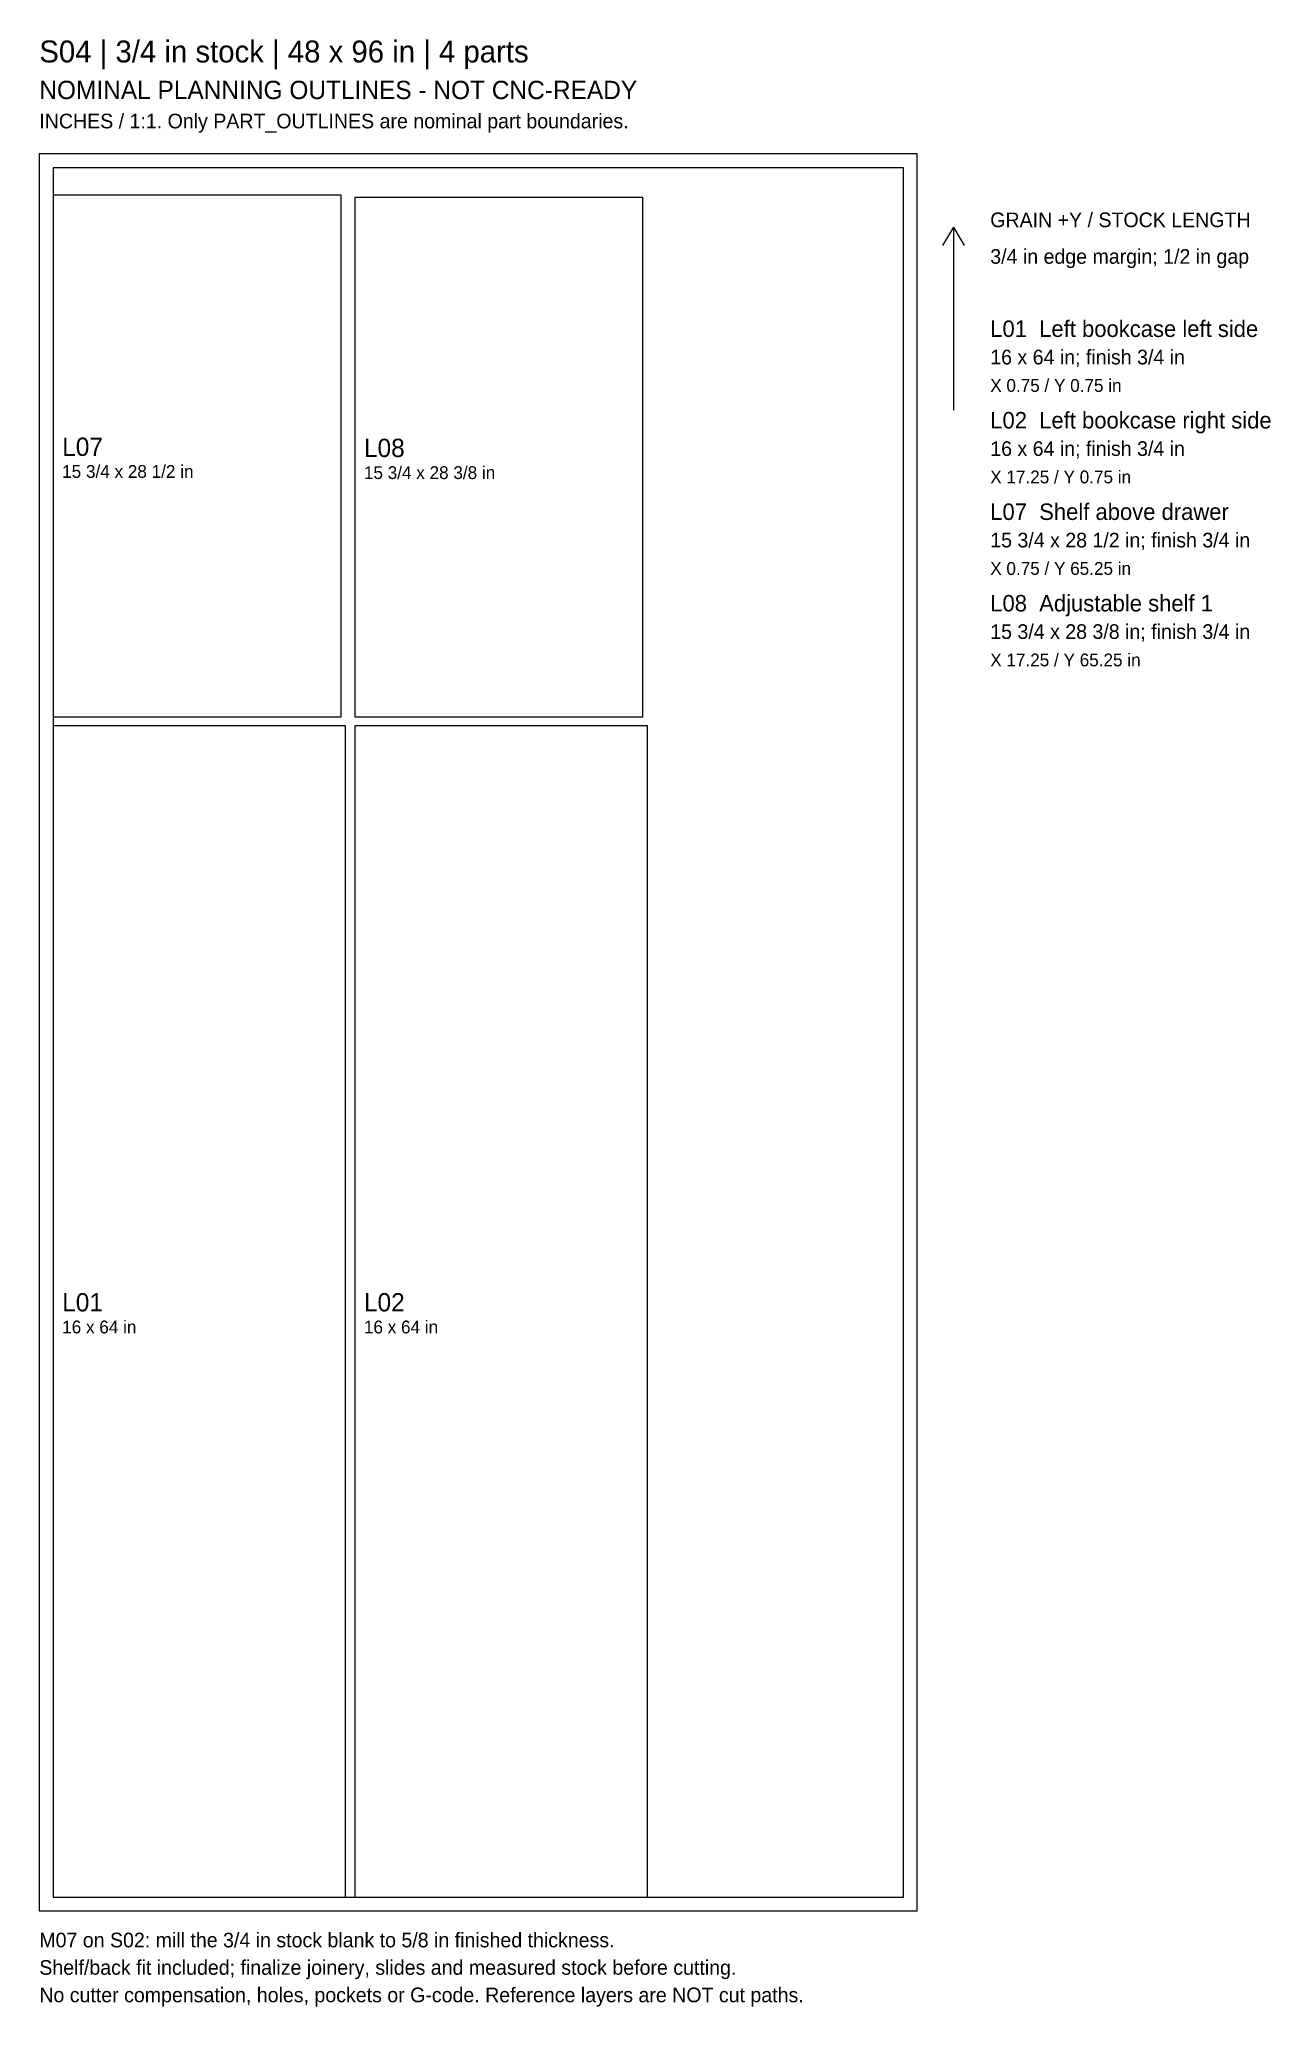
# Model space of a CAD drawing. Header units: inches. Extents: x 0 to 67, y -5 to 102.
import ezdxf

# ---------------------------------------------------------------- set-up
doc = ezdxf.new("R2010")
doc.units = ezdxf.units.IN
doc.header["$MEASUREMENT"] = 0
for name, color, linetype in [('GRAIN_REFERENCE', 5, 'CONTINUOUS'), ('LABELS', 3, 'CONTINUOUS'), ('MARGIN_REFERENCE', 8, 'CONTINUOUS'), ('PART_OUTLINES', 7, 'CONTINUOUS'), ('STOCK_REFERENCE', 8, 'CONTINUOUS')]:
    doc.layers.add(name, color=color, linetype=linetype)

msp = doc.modelspace()

# ---------------------------------------------------------------- linework, layer by layer
at = {"layer": 'GRAIN_REFERENCE'}
for p in [(49.4, 91), (50, 82), (50.6, 91)]:
    msp.add_line(p, (50, 92), dxfattribs=at)
at = {"layer": 'MARGIN_REFERENCE'}
msp.add_lwpolyline([(0.75, 0.75), (47.25, 0.75), (47.25, 95.25), (0.75, 95.25)], close=True, dxfattribs=at)
at = {"layer": 'PART_OUTLINES'}
for points in [[(0.75, 65.25), (16.5, 65.25), (16.5, 93.75), (0.75, 93.75)], [(17.25, 65.25), (33, 65.25), (33, 93.625), (17.25, 93.625)], [(0.75, 0.75), (16.75, 0.75), (16.75, 64.75), (0.75, 64.75)], [(17.25, 0.75), (33.25, 0.75), (33.25, 64.75), (17.25, 64.75)]]:
    msp.add_lwpolyline(points, close=True, dxfattribs=at)
at = {"layer": 'STOCK_REFERENCE'}
msp.add_lwpolyline([(0, 0), (48, 0), (48, 96), (0, 96)], close=True, dxfattribs=at)

# ---------------------------------------------------------------- texts
at = {"layer": 'LABELS'}
for s, height, p in [('S04 | 3/4 in stock | 48 x 96 in | 4 parts', 1.2, (0, 101)), ('NOMINAL PLANNING OUTLINES - NOT CNC-READY', 1, (0, 99)), ('INCHES / 1:1. Only PART_OUTLINES are nominal part boundaries.', 0.8, (0, 97.4)), ('GRAIN +Y / STOCK LENGTH', 0.8, (52, 92)), ('3/4 in edge margin; 1/2 in gap', 0.8, (52, 90)), ('L01  Left bookcase left side', 0.9, (52, 86)), ('16 x 64 in; finish 3/4 in', 0.8, (52, 84.5)), ('X 0.75 / Y 0.75 in', 0.7, (52, 83)), ('L02  Left bookcase right side', 0.9, (52, 81)), ('L07', 1, (1.25, 79.5)), ('L08', 1, (17.75, 79.438)), ('16 x 64 in; finish 3/4 in', 0.8, (52, 79.5)), ('15 3/4 x 28 1/2 in', 0.7, (1.25, 78.3)), ('15 3/4 x 28 3/8 in', 0.7, (17.75, 78.237)), ('X 17.25 / Y 0.75 in', 0.7, (52, 78)), ('L07  Shelf above drawer', 0.9, (52, 76)), ('15 3/4 x 28 1/2 in; finish 3/4 in', 0.8, (52, 74.5)), ('X 0.75 / Y 65.25 in', 0.7, (52, 73)), ('L08  Adjustable shelf 1', 0.9, (52, 71)), ('15 3/4 x 28 3/8 in; finish 3/4 in', 0.8, (52, 69.5)), ('X 17.25 / Y 65.25 in', 0.7, (52, 68)), ('L01', 1, (1.25, 32.75)), ('L02', 1, (17.75, 32.75)), ('16 x 64 in', 0.7, (1.25, 31.55)), ('16 x 64 in', 0.7, (17.75, 31.55)), ('M07 on S02: mill the 3/4 in stock blank to 5/8 in finished thickness.', 0.8, (0, -2)), ('Shelf/back fit included; finalize joinery, slides and measured stock before cutting.', 0.8, (0, -3.5)), ('No cutter compensation, holes, pockets or G-code. Reference layers are NOT cut paths.', 0.8, (0, -5))]:
    msp.add_text(s, height=height, dxfattribs=at).set_placement(p)

doc.saveas('drawing.dxf')
